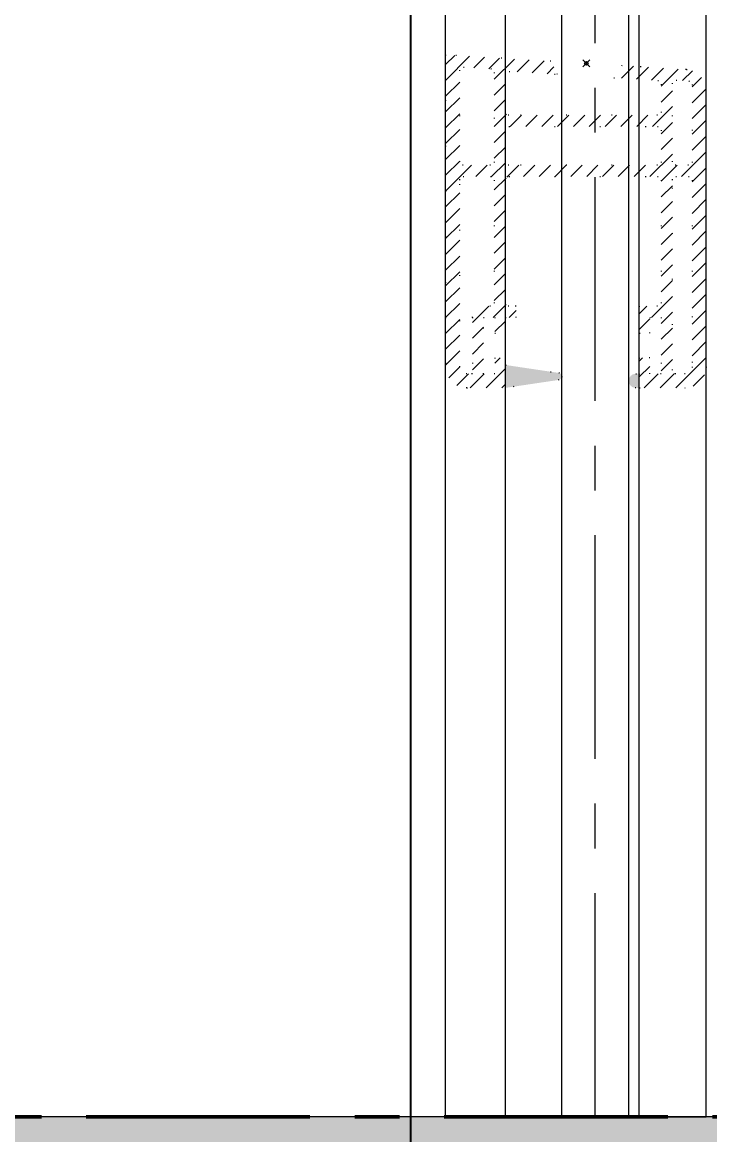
# Model space of a CAD drawing. Header units: millimetres. Extents: x -20000 to 230000, y -17405 to 25402.
# Drawn here: x 74962.4 to 75060, y -4216.3 to -4058.4 of the extents above; entities that cross this region are included whole.
import ezdxf

# ---------------------------------------------------------------- set-up
doc = ezdxf.new("R2010")
doc.units = ezdxf.units.MM
doc.header["$PDMODE"] = 35
doc.header["$PDSIZE"] = 0.5
doc.linetypes.add('AXES', pattern=[50.8, 31.75, -6.35, 6.35, -6.35])
doc.linetypes.add('POINTILLE', pattern=[6.35, 0, -6.35])
doc.layers.get('0').update_dxf_attribs({"lineweight": 13})
doc.layers.get('Defpoints').update_dxf_attribs({"true_color": 0xc2a584})
doc.layers.add('0 - Invisible', color=43, linetype='Continuous', lineweight=0, plot=False)
for name, color, linetype, lineweight in [('1 - Axe', 1, 'AXES', 0), ('1 - BETON', 251, 'Continuous', 25), ('1 - Cotation', 32, 'Continuous', 13), ('1 - Joint', 7, 'Continuous', 13), ('1 - PVC', 7, 'Continuous', 13)]:
    doc.layers.add(name, color=color, linetype=linetype, lineweight=lineweight)
doc.layers.add('1 - Cache', color=7, linetype='Continuous', lineweight=0, true_color=0xffffff)
doc.styles.add('Texte Poralu', font='tahomabd.ttf')
doc.dimstyles.new('100 - 1000', dxfattribs={"dimtxt": 15, "dimasz": 15, "dimexe": 5, "dimexo": 2.5, "dimgap": 8, "dimtad": 1, "dimdec": 1, "dimtxsty": 'Texte Poralu', "dimcen": 10, "dimazin": 0, "dimtfac": 1, "dimtdec": 1, "dimtmove": 0, "dimatfit": 3, "dimfxl": 1, "dimarcsym": 0})
doc.dimstyles.new('30 - 1000', dxfattribs={"dimtxt": 10, "dimasz": 10, "dimexe": 5, "dimexo": 2.5, "dimgap": 5, "dimtad": 1, "dimdec": 1, "dimtxsty": 'Texte Poralu', "dimcen": 5, "dimazin": 0, "dimtfac": 1, "dimtdec": 1, "dimtmove": 0, "dimatfit": 3, "dimfxl": 1, "dimarcsym": 0})

# ---------------------------------------------------------------- blocks, each defined once
blk = doc.blocks.new('*D768')
at = {"layer": '1 - Cotation', "color": 0, "lineweight": -2, "transparency": 16777216}
for p, q in [((75020, -4005.67), (75367.5, -4005.67)), ((75362.5, -4020.67), (75362.5, -4601.27)), ((75120, -4616.27), (75367.5, -4616.27))]:
    blk.add_line(p, q, dxfattribs=at)
at = {"layer": '1 - Cotation', "color": 0, "transparency": 16777216}
for points in [[(75360, -4020.67), (75365, -4020.67), (75362.5, -4005.67)], [(75360, -4601.27), (75365, -4601.27), (75362.5, -4616.27)]]:
    blk.add_solid(points, dxfattribs=at)
at = {"layer": 'Defpoints', "color": 0, "transparency": 16777216}
for p in [(75017.5, -4005.67), (75117.5, -4616.27), (75362.5, -4616.27)]:
    blk.add_point(p, dxfattribs=at)
at = {"layer": '1 - Cotation', "color": 0, "transparency": 16777216, "insert": (75347, -4310.97), "char_height": 15, "attachment_point": 5, "rotation": 90, "style": 'Texte Poralu'}
blk.add_mtext('H', dxfattribs=at)
blk = doc.blocks.new('Rehau - Coulisse C3')
at = {"layer": '1 - Joint', "linetype": 'ByBlock'}
for points in [[(47.27, -8.5), (44.02, -8.5), (45.15, -16.07, 0.371453), (45.64, -16.5, 0.371453), (46.14, -16.07)], [(46.27, -26, 0.414214), (45.27, -27), (45.27, -27.5), (47.27, -27.5), (47.27, -27, 0.414214)]]:
    blk.add_hatch(color=256, dxfattribs=at).paths.add_polyline_path(points)
at = {"layer": '1 - PVC', "linetype": 'ByBlock'}
h = blk.add_hatch(dxfattribs=at)
h.set_pattern_fill('ANSI31', color=256, scale=0.5, style=0)
h.paths.add_polyline_path([(44.27, 0), (37.27, 0), (0, 0), (0.49, -8), (0.91, -14.96), (2.77, -15.89), (2.36, -9.03, -0.432221), (2.85, -8.5), (8.07, -8.5, -0.414214), (8.57, -9), (8.57, -30.1, -0.414214), (8.07, -30.6), (4.15, -30.6, -0.396433), (3.65, -30.13), (3.26, -23.87), (1.53, -25.02), (2.09, -34.18, 0.396433), (5.09, -37), (44.27, -37, 0.414214), (47.27, -34), (47.27, -27.5), (45.27, -27.5), (43.02, -27.5), (43.02, -29), (45.27, -29), (45.27, -30.6), (37.27, -30.6), (37.27, -29), (39.52, -29), (39.52, -27.5), (35.67, -27.5), (35.67, -30.1, -0.414214), (35.17, -30.6), (17.77, -30.6, -0.414214), (17.27, -30.1), (17.27, -9, -0.414214), (17.77, -8.5), (35.17, -8.5, -0.414214), (35.67, -9), (35.67, -10), (37.27, -10), (37.27, -8.5), (39.52, -8.5), (39.52, -7), (37.27, -7), (37.27, -5.4), (45.27, -5.4), (45.27, -7), (43.02, -7), (43.02, -8.5), (44.02, -8.5), (47.27, -8.5), (47.27, -3, 0.414214)])
h.paths.add_polyline_path([(17.77, -2), (44.27, -2, -0.414214), (45.27, -3), (45.27, -3.8), (37.27, -3.8, 0.414214), (35.67, -5.4), (35.67, -6.4, -0.414214), (35.17, -6.9), (17.77, -6.9, -0.414214), (17.27, -6.4), (17.27, -2.5, -0.414214)], flags=16)
h.paths.add_polyline_path([(15.67, -2.5), (15.67, -6.4, -0.414214), (15.17, -6.9), (2.5, -6.9, -0.396433), (2, -6.43), (1.76, -2.53, -0.432221), (2.26, -2), (15.17, -2, -0.414214)], flags=16)
h.paths.add_polyline_path([(15.67, -9), (15.67, -30.1, -0.414214), (15.17, -30.6), (10.67, -30.6, -0.414214), (10.17, -30.1), (10.17, -9, -0.414214), (10.67, -8.5), (15.17, -8.5, -0.414214)], flags=16)
h.paths.add_polyline_path([(17.77, -32.2), (44.77, -32.2, -0.414214), (45.27, -32.7), (45.27, -34, -0.414214), (44.27, -35), (17.77, -35, -0.414214), (17.27, -34.5), (17.27, -32.7, -0.414214)], flags=16)
h.paths.add_polyline_path([(15.17, -32.2, -0.414214), (15.67, -32.7), (15.67, -34.5, -0.414214), (15.17, -35), (4.21, -35, -0.396433), (3.71, -34.53), (3.6, -32.73, -0.432221), (4.1, -32.2)], flags=16)
at = {"layer": '0 - Invisible'}
blk.add_point((1.22, -19.99), dxfattribs=at)
at = {"layer": '1 - Joint', "linetype": 'ByBlock'}
for p, q in [((44.02, -8.5), (47.27, -8.5)), ((44.02, -8.5), (45.15, -16.07)), ((46.14, -16.07), (47.27, -8.5)), ((45.27, -27), (45.27, -27.5)), ((45.27, -27.5), (47.27, -27.5)), ((47.27, -27.5), (47.27, -27))]:
    blk.add_line(p, q, dxfattribs=at)
for centre, radius, start, end in [((45.64, -16), 0.5, 188.4894, 270), ((45.64, -16), 0.5, 270, 351.5106), ((46.27, -27), 1, 90, 180), ((46.27, -27), 1, 0, 90)]:
    blk.add_arc(centre, radius, start, end, dxfattribs=at)
at = {"layer": '1 - PVC', "linetype": 'ByBlock'}
for points in [[(47.27, -27.5), (47.27, -34, -0.414214), (44.27, -37), (5.09, -37, -0.396433), (2.09, -34.18), (1.53, -25.02), (3.26, -23.87), (3.65, -30.13, 0.396433), (4.15, -30.6), (8.07, -30.6, 0.414214), (8.57, -30.1), (8.57, -9, 0.414214), (8.07, -8.5), (2.85, -8.5, 0.432221), (2.36, -9.03), (2.77, -15.89), (0.91, -14.96), (0.49, -8), (0, 0), (37.27, 0), (44.27, 0, -0.414214), (47.27, -3), (47.27, -8.5)], [(44.02, -8.5), (43.02, -8.5), (43.02, -7), (45.27, -7), (45.27, -5.4), (37.27, -5.4), (37.27, -7), (39.52, -7), (39.52, -8.5), (37.27, -8.5), (37.27, -10), (35.67, -10), (35.67, -9, 0.414214), (35.17, -8.5), (17.77, -8.5, 0.414214), (17.27, -9), (17.27, -30.1, 0.414214), (17.77, -30.6), (35.17, -30.6, 0.414214), (35.67, -30.1), (35.67, -27.5), (39.52, -27.5), (39.52, -29), (37.27, -29), (37.27, -30.6), (45.27, -30.6), (45.27, -29), (43.02, -29), (43.02, -27.5), (45.27, -27.5)]]:
    blk.add_lwpolyline(points, format="xyb", dxfattribs=at)
for points in [[(1.76, -2.53), (2, -6.43, 0.396433), (2.5, -6.9), (15.17, -6.9, 0.414214), (15.67, -6.4), (15.67, -2.5, 0.414214), (15.17, -2), (2.26, -2, 0.432221)], [(37.27, -3.8), (45.27, -3.8), (45.27, -3, 0.414214), (44.27, -2), (17.77, -2, 0.414214), (17.27, -2.5), (17.27, -6.4, 0.414214), (17.77, -6.9), (35.17, -6.9, 0.414214), (35.67, -6.4), (35.67, -5.4, -0.414214)], [(10.67, -8.5, 0.414214), (10.17, -9), (10.17, -30.1, 0.414214), (10.67, -30.6), (15.17, -30.6, 0.414214), (15.67, -30.1), (15.67, -9, 0.414214), (15.17, -8.5)], [(3.71, -34.53, 0.396433), (4.21, -35), (15.17, -35, 0.414214), (15.67, -34.5), (15.67, -32.7, 0.414214), (15.17, -32.2), (4.1, -32.2, 0.432221), (3.6, -32.73)], [(44.77, -32.2), (17.77, -32.2, 0.414214), (17.27, -32.7), (17.27, -34.5, 0.414214), (17.77, -35), (44.27, -35, 0.414214), (45.27, -34), (45.27, -32.7, 0.414214)]]:
    blk.add_lwpolyline(points, format="xyb", close=True, dxfattribs=at)
blk = doc.blocks.new('*U792')
at = {"layer": '1 - Axe'}
blk.add_line((26.25, -218.05), (26.25, -20), dxfattribs=at)
at = {"layer": '1 - Joint'}
for p, q in [((21.5, -218.05), (21.5, -20)), ((31, -218.05), (31, -20))]:
    blk.add_line(p, q, dxfattribs=at)
at = {"layer": '1 - PVC'}
for p, q in [((5, -218.05), (5, -20)), ((13.5, -218.05), (13.5, -20)), ((32.5, -218.05), (32.5, -20)), ((42, -218.05), (42, -20)), ((5, -218.05), (42, -218.05))]:
    blk.add_line(p, q, dxfattribs=at)
at = {"linetype": 'POINTILLE', "xscale": -1, "rotation": 90}
blk.add_blockref('Rehau - Coulisse C3', (5, -67.32), dxfattribs=at)
blk = doc.blocks.new('*U439')
at = {"layer": '1 - Cache'}
blk.add_hatch(color=256, dxfattribs=at).paths.add_polyline_path([(-20, -10), (420, -10), (420, 10), (-20, 10)])
at = {"layer": '0 - Invisible'}
blk.add_lwpolyline([(-20, -10), (420, -10), (420, 10), (-20, 10)], close=True, dxfattribs=at)
at = {"layer": '1 - Axe', "lineweight": 50}
blk.add_line((-20, 10), (420, 10), dxfattribs=at)
blk = doc.blocks.new('*D796')
at = {"layer": 'Defpoints', "color": 0, "lineweight": -2, "transparency": 16777216}
blk.add_line((75120, -3815.67), (75155.99, -3815.67), dxfattribs=at)
at = {"layer": 'Defpoints', "color": 0, "transparency": 16777216}
for p in [(75117.5, -3815.67), (75117.5, -3815.67), (70000, -6205.67)]:
    blk.add_point(p, dxfattribs=at)
at = {"layer": 'Defpoints', "color": 0, "transparency": 16777216, "insert": (75139.25, -3805.46), "char_height": 10, "attachment_point": 5, "style": 'Texte Poralu'}
blk.add_mtext('2390', dxfattribs=at)
blk = doc.blocks.new('*D797')
at = {"layer": 'Defpoints', "color": 0, "lineweight": -2, "transparency": 16777216}
blk.add_line((75420, -3505.67), (75455.99, -3505.67), dxfattribs=at)
at = {"layer": 'Defpoints', "color": 0, "transparency": 16777216}
for p in [(75417.5, -3505.67), (75417.5, -3505.67), (70000, -6205.67)]:
    blk.add_point(p, dxfattribs=at)
at = {"layer": 'Defpoints', "color": 0, "transparency": 16777216, "insert": (75439.25, -3495.46), "char_height": 10, "attachment_point": 5, "style": 'Texte Poralu'}
blk.add_mtext('2700', dxfattribs=at)

msp = doc.modelspace()

# ---------------------------------------------------------------- linework, layer by layer
at = {"layer": '1 - BETON', "ltscale": 2}
msp.add_lwpolyline([(75017.5, -3795.67), (75017.5, -4616.27), (75017.5, -4616.27)], dxfattribs=at)

# ---------------------------------------------------------------- block references
for name, p in [('*U792', (75017.5, -3995.67)), ('*U439', (74737.5, -4223.72))]:
    msp.add_blockref(name, p)

# ---------------------------------------------------------------- dimensions: what is measured, and where the dimension line sits
at = {"layer": '1 - Cotation'}
dim = msp.add_linear_dim(base=(75362.5, -4616.27), p1=(75017.5, -4005.67), p2=(75117.5, -4616.27), angle=90, text='H', dimstyle='100 - 1000', dxfattribs=at)
dim.commit()
dim.dimension.update_dxf_attribs({"geometry": '*D768', "text_midpoint": (75347, -4310.97)})
at = {"layer": 'Defpoints'}
for feature_location, picture, middle in [((75417.5, -3505.67), '*D797', (75439.25, -3495.46)), ((75117.5, -3815.67), '*D796', (75139.25, -3805.46))]:
    dim = msp.add_ordinate_dim(feature_location=feature_location, offset=(0, 0), dtype=0, origin=(70000, -6205.67), dimstyle='30 - 1000', dxfattribs=at)
    dim.commit()
    dim.dimension.update_dxf_attribs({"geometry": picture, "text_midpoint": middle})

doc.saveas('drawing.dxf')
